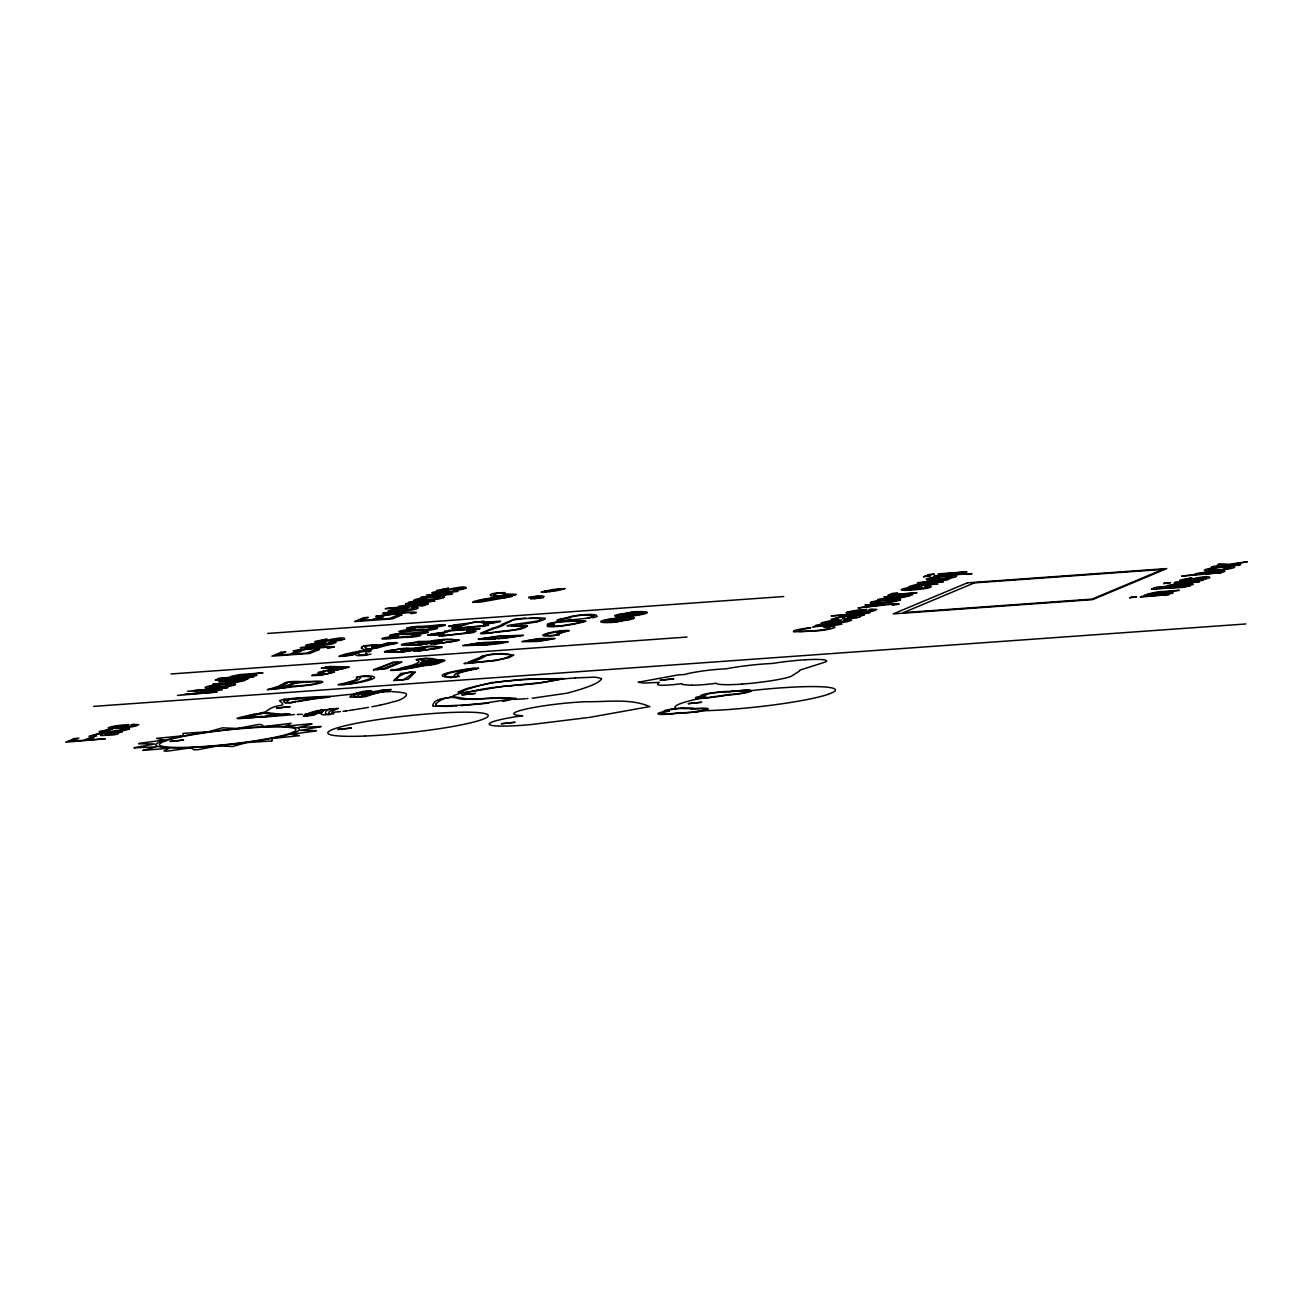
<?xml version="1.0" encoding="UTF-8"?>
<svg xmlns="http://www.w3.org/2000/svg" width="1313" height="1313" viewBox="0 0 1313 1313"><rect width="100%" height="100%" fill="white"/><g stroke="black" fill="none" stroke-linecap="round" stroke-linejoin="round"><path stroke-width="1.5" d="M183.114 733.573L182.901 735.805L156.559 738.366L164.027 740.105L139.588 743.289L138.686 743.798L154.819 743.962L134.254 747.688M271.972 740.762L272.201 738.53L299.266 735.641M339.263 668.136L322.801 671.403L321.554 672.108L324.787 673.077L321.127 674.012A15.887 1.658 -6.2 0 1 318.074 674.505L315.005 675.177L318.796 675.112M318.829 641.384L318.944 641.253A15.099 1.576 -6.2 0 1 319.666 640.908L327.003 639.168L315.58 641.269A15.05 1.576 -6.2 0 0 314.759 641.811A15.214 1.592 -6.2 0 0 314.775 641.909L315.12 642.139A8.075 0.837 -6.2 0 0 317.286 642.27L341.413 638.939L331.795 641.401A11.013 1.149 -6.2 0 0 340.937 640.202M1183.834 580.083L1183.949 579.936A15.099 1.576 -6.2 0 1 1184.671 579.591L1192.007 577.851L1180.584 579.969A15.214 1.592 -6.2 0 0 1179.763 580.592L1180.124 580.822A8.075 0.837 -6.2 0 0 1182.291 580.953L1206.417 577.622L1196.8 580.083M350.144 696.875L350.276 696.612A78.829 8.239 -6.2 0 1 356.791 693.149A70.771 7.402 -6.2 0 1 359.188 692.378L361.699 691.672M414.366 608.444L401.745 610.578L408.704 607.673L399.694 608.461A12.342 1.297 -6.2 0 0 390.01 610.168L389.157 610.463A17.003 1.773 -6.2 0 0 388.5 610.742L388.221 610.922A12.638 1.313 -6.2 0 0 389.928 611.628A12.769 1.329 -6.2 0 0 392.177 611.677L397.494 611.448A26.703 2.79 -6.2 0 0 399.989 611.267L406.127 610.709A12.424 1.297 -6.2 0 0 415.844 609.084C424.772 606.278 404.552 607.64 414.383 608.362M927.487 587.19L914.931 589.258L921.907 586.337L912.88 587.141A12.342 1.297 -6.2 0 0 903.213 588.831L902.343 589.127A17.003 1.773 -6.2 0 0 901.686 589.422L901.424 589.586A12.638 1.313 -6.2 0 0 903.114 590.292A12.769 1.329 -6.2 0 0 905.363 590.341L910.68 590.111A26.703 2.79 -6.2 0 0 913.175 589.947L919.33 589.373A12.424 1.297 -6.2 0 0 929.03 587.764C937.679 584.974 917.82 586.304 927.569 587.026M368.855 652.151L369.741 651.346A38.832 4.054 -6.2 0 1 370.939 650.739L371.218 650.608M503.749 593.624L505.029 592.59L496.527 592.951M143.035 750.347L156.69 746.785L134.189 747.885M371.645 646.406L371.842 647.293L377.34 645.848A66.192 6.926 -6.2 0 1 385.218 644.141L386.252 643.944M367.968 650.838L365.556 653.185A60.185 6.286 -6.2 0 0 366.59 653.907L367.656 654.251M915.834 584.974L919.034 584.072A9.125 0.952 -6.2 0 1 924.007 583.596L943.522 581.643L921.316 582.742L926.338 581.544A16.56 1.74 -6.2 0 1 930.129 581.232L949.053 579.328L917.689 582.726A9.848 1.034 -6.2 0 0 917.968 583.235L919.97 583.415L908.908 586.599L937.991 583.957L915.916 585.122M285.167 682.514L289.566 681.726M451.853 625.891L454.462 625.283L448.734 626.055M334.159 647.079L327.594 648.179L329.235 647.588M898.896 604.144L892.331 605.244L893.972 604.669M541.284 592.048L545.01 591.047M1171.163 585.401L1181.306 583.202L1199.229 581.922L1180.223 583.825M240.837 680.856L234.091 682.202A29.575 3.086 -6.2 0 1 231.351 682.415L229.66 682.53M905.888 596.135L899.11 597.513A29.575 3.086 -6.2 0 1 896.369 597.727M105.221 734.82L105.647 734.443A44.084 4.612 -6.2 0 0 106.583 733.557L108.191 733.376A12.72 1.329 -6.2 0 1 112.672 733.13M563.638 678.805L536.738 683.449M847.246 617.996L847.673 617.619A44.084 4.612 -6.2 0 0 848.608 616.733L850.217 616.536A12.72 1.329 -6.2 0 1 854.697 616.289L856.946 616.7L847.361 618.193M485.186 625.448L456.235 628.254L455.135 628.123L461.437 626.12L451.918 625.956M318.238 672.305L335.455 668.612M810.663 627.729L798.961 630.289M243.611 717.587L247.008 716.389A57.723 6.04 -6.2 0 1 250.865 715.437L265.357 711.925L270.232 708.56A63.582 6.647 -6.2 0 1 271.43 708.068C278.438 704.047 287.76 707.149 279.587 700.863A36.14 3.775 -6.2 0 1 280.014 700.42L284.051 699.287M417.271 635.804L385.251 638.299L398.775 635.853L392.932 635.131L396.034 634.294L407.325 634.491L425.051 632.406L411.56 634.934L417.386 635.623M441.923 625.464L428.448 627.86L434.258 628.55L431.173 629.419L419.881 629.222L402.139 631.274L415.647 628.779L409.804 628.057L412.922 627.22L424.214 627.417L441.939 625.333M508.919 596.726L500.926 597.136A31.118 3.25 -6.2 0 0 494.656 597.907L485.974 599.237A24.652 2.577 -6.2 0 0 480.213 600.435L475.766 601.912L498.989 598.072A26.03 2.724 -6.2 0 1 503.191 597.612L511.955 596.562M431.025 634.606L432.765 634.13M442.35 635.673L444.254 634.163L431.107 634.704M545.272 618.784L544.78 619.129A57.296 5.991 -6.2 0 1 542.22 620.261L538.199 621.591A19.843 2.068 -6.2 0 1 537.477 621.788L537.362 621.82A12.014 1.264 -6.2 0 1 537.033 621.902L536.984 621.902M393.867 680.38L400.941 673.405L415.089 672.026M415.171 672.223L408.08 679.198L393.982 680.594M338.048 708.511L333.387 710.579A64.698 6.762 -6.2 0 0 332.058 712.007M303.516 715.848L303.861 715.552A70.771 7.402 -6.2 0 1 304.944 714.879A77.615 8.108 -6.2 0 1 306.651 714.059L305.387 714.124M522.197 641.433L538.609 638.627L554.841 638.397M554.759 638.66L538.379 641.433L522.213 641.712M482.445 655.811L480.985 656.976M565.197 588.519L552.297 589.553M463.046 645.438L478.457 642.927M478.293 639.054L499.793 635.984L523.231 635.246M507.95 641.959L500.023 643.534M523.28 635.508L502.666 638.479M284.609 683.055L279.111 685.928A104.597 10.931 -6.2 0 1 269.608 689.03L267.343 689.653L271.348 689.374A18.891 1.97 -6.2 0 0 279.702 688.537L280.293 688.472M348.897 667.316L338.262 669.728M413.037 602.142L415.433 601.469L411.658 601.551A9.913 1.034 -6.2 0 0 408.458 602.339L409.065 602.765A18.743 1.953 -6.2 0 0 411.314 602.831L405.701 603.734L434.784 601.108L420.39 602.125A19.465 2.035 -6.2 0 1 415.203 602.421L413.07 602.29M895.22 593.821L897.6 593.131L893.825 593.213A9.913 1.034 -6.2 0 0 890.624 594.001M439.084 635.935L440.577 634.753L427.956 635.164M445.041 631.208L443.531 632.39L427.841 634.819M527.219 626.317L524.544 627.696A49.451 5.17 -6.2 0 1 522.197 628.55L521.524 628.763A22.042 2.298 -6.2 0 1 519.767 629.239M314.513 714.649L316.843 713.369A69.015 7.222 -6.2 0 1 320.815 711.909L322.785 711.465M596.66 616.585L596.299 616.815A20.663 2.166 -6.2 0 1 595.839 617.044L594.625 617.34A20.663 2.166 -6.2 0 1 593.099 617.586L592.065 617.75M361.928 646.882L363.57 645.93M321.34 667.972L334.159 666.676L345.713 667.332A11.522 1.198 -6.2 0 1 341.757 668.76M334.405 672.256L320.569 675.243M480.46 633.293L492.523 628.287M967.648 573.978L966.499 574.355L970.061 574.224A14.312 1.494 -6.2 0 0 971.948 573.6L933.904 576.112L962.79 574.044A26.145 2.741 -6.2 0 1 965.515 573.863L967.648 573.863M411.708 613.073C407.079 614.5 421.752 612.383 414.12 612.088A16.692 1.74 -6.2 0 0 413.743 612.088A37.896 3.955 -6.2 0 0 411.74 612.104L384.348 612.679L382.772 613.335L402.418 612.859L375.797 616.257L406.899 612.81M373.516 669.696L393.276 662.31M401.663 662.244L385.727 668.875L373.548 669.925M626.498 613.04L633.687 611.792M821.364 623.133L821.626 622.953A17.003 1.773 -6.2 0 1 822.283 622.674L823.169 622.378A12.342 1.297 -6.2 0 1 828.848 621.213M846.393 612.646L846.655 612.482A17.003 1.773 -6.2 0 1 847.312 612.186L848.198 611.891M619.063 619.802L623.675 619.129L612.071 620.163A9.716 1.018 -6.2 0 0 618.128 620.803A9.716 1.018 -6.2 0 0 630.371 618.85A13.442 1.411 -6.2 0 0 622.001 617.947A13.442 1.411 -6.2 0 0 605.047 620.655A17.167 1.789 -6.2 0 0 615.731 621.804L618.702 621.246L617.176 621.197A12.654 1.329 -6.2 0 1 609.314 620.36A8.928 0.936 -6.2 0 1 620.557 618.554A8.928 0.936 -6.2 0 1 626.12 619.145L616.06 620.048L619.096 619.654M464.244 663.41L465.639 662.884M375.239 645.799L376.125 645.192M356.791 697.137L353.525 696.727A75.744 7.911 -6.2 0 1 359.089 693.231L368.411 691.196L362.979 692.985A71.673 7.484 -6.2 0 0 357.596 696.235L356.151 696.596M411.429 648.359L402.91 648.359M480.689 657.173L468.347 662.08M621.935 621.033L614.944 622.231M314.004 715.175L303.434 716.324M417.649 663.081L417.074 663.393A51.125 5.35 -6.2 0 1 416.385 663.721M544.682 591.654L561.898 588.7L544.698 591.802M324.196 710.267L317.877 710.546M397.708 642.943L394.918 643.682M371.645 691.015L365.326 693.083L368.247 692.854A65.404 6.844 -6.2 0 1 370.053 692.722A67.193 7.025 -6.2 0 1 375.584 691.442A59.282 6.204 -6.2 0 1 378.39 690.851L380.901 690.359A38.372 4.005 -6.2 0 1 381.771 690.195L382.805 690.014M501.566 624.496L514.138 619.293A15.772 1.641 -6.2 0 1 514.466 619.194L525.479 618.111M322.834 711.433L322.9 711.383A71.526 7.484 -6.2 0 0 321.554 714.059M482.56 655.729L501.55 653.497L513.81 655.039L509.231 657.567L495.838 660.554L464.244 663.705M428.219 641.351L418.765 641.466M370.972 654.137L364.883 655.368M320.832 726.663L300.283 730.356L316.466 730.602L315.514 731.046L291.076 734.213L299.233 735.543M445.107 631.159L479.819 628.5M479.803 628.829L470.497 630.979L475.979 631.602M367.673 654.432L360.09 654.908A65.666 6.86 -6.2 0 1 358.531 653.743L359.023 652.659L353.689 653.94A49.828 5.203 -6.2 0 0 349.635 655.187L342.266 656.04L343.727 655.4A56.607 5.925 -6.2 0 1 347.42 654.284L367.935 650.788M556.203 635.131L552.002 635.558A27.934 2.921 -6.2 0 1 549.097 635.476L545.831 634.819A15.296 1.592 -6.2 0 1 549.507 633.276M451.951 628.287L457.351 626.613L448.751 626.432M488.403 625.218L483.529 626.268M247.057 717.161L248.239 716.734A26.916 2.807 -6.2 0 1 249.372 716.406L254.328 715.191A73.43 7.681 -6.2 0 1 257.512 714.485L262.682 713.451A18.842 1.97 -6.2 0 1 263.552 713.287L263.765 713.254A9.06 0.952 -6.2 0 1 264.57 713.123M458.45 675.867A51.765 5.416 -6.2 0 1 458.27 673.585L458.483 673.536M236.964 718.392L238.293 717.899A36.124 3.775 -6.2 0 1 240.312 717.325L254.541 714.042M614.681 615.534C615.6 620.179 670.68 610.873 635.755 611.661A20.663 2.166 -6.2 0 0 634.556 611.727L634.015 611.776M416.073 659.52L425.609 658.256M390.618 670.188L393.342 669.532M569.218 630.765L567.314 631.258M160.908 742.715L165.389 740.827M333.912 713.698L323.966 714.879M287.744 700.108L289.681 699.566M424.821 641.696L404.634 644.388L411.609 644.995A10.635 1.116 -6.2 0 0 415.597 644.978L418.502 644.781A8.173 0.853 -6.2 0 0 421.719 644.437L442.333 641.171L441.349 641.729A10.98 1.149 -6.2 0 1 439.166 642.303L436.458 642.828A17.824 1.871 -6.2 0 0 434.898 643.124C428.891 645.011 471.548 639.562 448.948 639.776A11.341 1.182 -6.2 0 0 445.747 639.71L417.747 643.452A9.831 1.034 -6.2 0 1 418.141 643.239L418.765 643.025A8.141 0.853 -6.2 0 1 420.784 642.533L422.343 642.254M356.381 677.048L365.457 675.85A19.777 2.068 -6.2 0 1 366.229 675.834A23.24 2.429 -6.2 0 1 367.41 675.818C389.387 676.983 353.771 684.057 350.144 683.892M478.556 668.383L476.603 668.859M338.344 684.533L341.019 683.892M271.758 740.942L246.516 742.616L232.532 746.506L217.974 745.882L197.459 749.772L193.897 749.739L190.877 747.819L167.096 751.184L163.994 750.987L169.361 748.147L143.068 750.429M459.205 676.49L450.917 677.59M183.344 733.393L208.554 731.718L222.554 727.829L237.128 728.452L258.333 724.513L261.205 724.595L264.225 726.499L291.109 723.315L285.725 726.187L310.886 723.726L312.051 723.988L298.396 727.55L320.963 726.483M559.354 634.901C524.117 639.086 553.626 629.797 569.235 630.453M123.34 725.531L118.137 727.714A8.781 0.919 -6.2 0 1 112.639 727.123M315.432 645.422L320.651 643.222A10.652 1.116 -6.2 0 0 314.808 643.846M122.372 731.62L120.73 732.309A10.668 1.116 -6.2 0 1 117.021 732.687A17.135 1.789 -6.2 0 1 117.513 733.983M435.456 663.492L437.672 662.573L415.236 665.117A100.658 10.52 -6.2 0 1 413.414 665.642L411.429 666.2L424.28 665.281A8.846 0.919 -6.2 0 0 435.44 663.492M502.715 701.454L516.19 698.319L500.548 697.63A107.912 11.275 -6.2 0 0 479.918 698.811M836.348 620.852L831.129 623.035A8.781 0.919 -6.2 0 1 825.647 622.444M861.377 610.364L856.158 612.547A8.781 0.919 -6.2 0 1 850.676 611.973M291.42 684.91L292.225 684.565A66.241 6.926 -6.2 0 0 295.031 682.99L309.917 681.923A15.231 1.592 -6.2 0 1 313.347 681.726L317.697 681.742A12.244 1.28 -6.2 0 1 319.059 681.989L314.431 683.925A12.244 1.28 -6.2 0 1 311.115 684.5L304.879 685.271A15.231 1.592 -6.2 0 1 301.137 685.599L286.152 686.666A61.498 6.434 -6.2 0 0 291.273 684.91M563.343 678.952L566.001 678.69A78.55 8.206 -6.2 0 1 575.275 677.935M543.385 597.694L530.616 598.991M352.163 655.187L338.984 656.484M497.282 621.87L483.66 624.135L485.219 625.398M330.646 713.96L329.514 714.206M341.577 684.27C347.518 683.285 362.207 680.397 360.304 676.622C390.667 675.161 349.077 685.452 341.528 684.401M561.16 632.899L560.553 633.145A30.002 3.135 -6.2 0 0 559.174 633.933M339.525 656.008L340.691 655.581A59.774 6.253 -6.2 0 1 342.988 654.859L344.909 654.317M428.005 641.565L431.911 640.81A14.607 1.526 -6.2 0 1 435.932 640.186L440.462 639.661A15.608 1.625 -6.2 0 1 453.28 639.644M411.051 648.54L427.431 646.406M508.788 596.791L506.834 597.218M448.078 673.503L445.649 674.521A35.714 3.726 -6.2 0 0 444.795 675.686L447.208 676.605A42 4.382 -6.2 0 0 450.064 676.934L456.054 676.704L455.004 676.277A60.103 6.286 -6.2 0 1 453.97 675.571L456.185 673.356L465.803 670.615A60.414 6.319 -6.2 0 1 471.383 669.417L475.388 668.514L468.199 669.335A42.032 4.399 -6.2 0 0 462.242 670.303L453.559 672.01M507.228 657.403L509.526 656.451A35.96 3.758 -6.2 0 0 508.705 654.481C500.795 654.481 490.914 652.085 483.988 656.877A111.9 11.702 -6.2 0 1 481.083 658.437L478.539 659.503A111.9 11.702 -6.2 0 1 473.714 661.194L467.461 663.213L494.804 660.308M828.126 694.364L833.41 692.164A80.569 8.42 -6.2 0 0 788.588 687.372L780.972 687.864A80.602 8.42 -6.2 0 0 751.003 690.638A16.856 1.756 -6.2 0 0 749.805 690.343L747.179 690.178L749.805 690.343A16.806 1.756 -6.2 0 1 751.151 690.786M326.806 709.627L337.999 708.314M531.962 596.972L537.723 596.266L540.989 597.267L534.67 598.63L532.044 597.251M528.876 597.169L541.071 595.823A29.493 3.086 -6.2 0 1 544.206 596.611M392.915 610.217L397.412 609.265A10.652 1.116 -6.2 0 1 403.157 608.658L398.003 610.824A8.781 0.919 -6.2 0 1 392.521 610.233M310.344 644.798L314.841 643.846M113.049 727.09L117.546 726.138A10.652 1.116 -6.2 0 1 123.291 725.547M401.122 667.956L401.286 667.923A67.652 7.074 -6.2 0 0 413.447 664.854L414.711 664.394M906.101 588.881L910.598 587.929M851.07 611.94L855.567 610.988A10.652 1.116 -6.2 0 1 861.328 610.381M826.058 622.428L830.555 621.476A10.652 1.116 -6.2 0 1 836.299 620.868M363.98 645.766L376.995 644.552M117.185 734L115.38 734.525A8.239 0.853 -6.2 0 1 113.394 734.935L100.97 735.592M859.211 617.176L857.422 617.684A8.239 0.853 -6.2 0 1 855.42 618.095L842.995 618.751M352.934 654.908L355.199 654.186A69.786 7.287 -6.2 0 0 356.315 655.121L356.397 655.154A63.943 6.68 -6.2 0 0 356.972 655.384L357.645 655.581M312.199 675.21L317.451 674.209A13.163 1.379 -6.2 0 0 318.501 674.045L320.996 673.569M564.492 588.831L564.081 588.963A23.01 2.413 -6.2 0 1 563.195 589.225M500.286 621.706L487.254 623.954L488.518 624.972M927.585 578.557L928.209 578.36A12.818 1.346 -6.2 0 1 933.92 577.178A12.785 1.329 -6.2 0 1 939.271 576.489L945.409 575.931A28.492 2.971 -6.2 0 1 949.529 575.668L952.549 575.57A11.243 1.182 -6.2 0 1 953.222 575.57M871.569 602.043L872.193 601.83A12.818 1.346 -6.2 0 1 883.37 599.926M307.472 644.765L306.586 645.044A17.003 1.773 -6.2 0 0 305.929 645.34L305.781 645.438A12.638 1.313 -6.2 0 0 307.357 646.226A12.769 1.329 -6.2 0 0 309.605 646.259L314.923 646.045A26.703 2.79 -6.2 0 0 317.418 645.865L323.556 645.307A12.424 1.297 -6.2 0 0 333.272 643.682L336.062 642.369L330.4 641.975L328.168 642.697L331.779 643.075L319.174 645.175L326.133 642.254L317.122 643.058M492.391 593.771C499.728 591.638 501.664 594.1 506.654 594.871A25.653 2.675 -6.2 0 0 509.887 594.805L513.252 594.855M492.785 628.205L495.707 627.319A43.148 4.513 -6.2 0 0 496.79 626.941A66.503 6.959 -6.2 0 0 497.725 626.596L499.859 625.661A43.542 4.546 -6.2 0 0 500.483 625.316M565.805 631.093L557.467 633.342L556.22 635.032M515.697 594.953L507.557 596.135L512.234 596.217M551.837 589.701L551.542 589.783A12.835 1.346 -6.2 0 1 550.853 589.947L550.738 589.98A17.611 1.838 -6.2 0 1 544.993 591.047M512.858 595.068L504.011 595.856A31.102 3.25 -6.2 0 1 499.564 595.856L494.985 595.462A24.652 2.577 -6.2 0 1 493.721 594.773L497.266 593.213M410.411 648.753L410.181 648.803M448.652 589.455L451.245 588.782A40.03 4.185 -6.2 0 1 453.215 588.306C456.432 587.847 466.591 585.631 466.345 588.093A24.225 2.528 -6.2 0 1 465.738 588.339L462.357 589.258M1192.073 579.082L1194.666 578.409A40.03 4.185 -6.2 0 1 1196.619 577.933C1200 577.49 1209.486 575.291 1209.88 577.671A24.225 2.528 -6.2 0 1 1209.142 577.966L1205.761 578.885M326.822 640.465L329.661 639.726A40.03 4.185 -6.2 0 1 331.615 639.25C334.831 638.758 345.155 636.624 344.745 639.037A24.225 2.528 -6.2 0 1 344.137 639.283L340.756 640.202M326.379 640.58L325.197 640.892A13.475 1.411 -6.2 0 1 324.623 641.023L318.911 641.499M1191.597 579.214L1190.202 579.575A13.475 1.411 -6.2 0 1 1189.627 579.722L1183.85 580.133M447.388 589.8L446.781 589.947A13.475 1.411 -6.2 0 1 446.223 590.095L440.544 590.308A15.099 1.576 -6.2 0 1 441.25 589.964L448.586 588.224L437.18 590.325A15.214 1.592 -6.2 0 0 436.359 590.965L436.72 591.195A8.075 0.837 -6.2 0 0 438.87 591.326L462.997 587.994L453.395 590.456A11.013 1.149 -6.2 0 0 462.521 589.258M317.713 710.579L315.842 711.072A78.829 8.239 -6.2 0 0 304.944 714.879M519.685 629.255L509.329 630.847M362.093 691.557L369.265 690.671M387.171 690.178L372.728 692.64L360.09 696.842L387.844 690.507L378.554 692.525A64.698 6.762 -6.2 0 0 372.268 694.298L365.605 696.727L356.824 697.334M380.77 691.984L380.672 692.017A39.177 4.087 -6.2 0 1 385.841 691.77L389.567 691.639A20.22 2.117 -6.2 0 1 390.289 691.623L390.437 691.623M375.715 645.684L387.154 643.764M331.894 670.861L332.419 670.746A21.484 2.249 -6.2 0 1 336.505 670.024L337.933 669.794M417.321 649.574L421.506 648.655M416.812 649.689L401.072 652.216L389.682 652.052A8.059 0.837 -6.2 0 1 384.873 652.019M566.116 631.504L565.919 631.553A26.342 2.757 -6.2 0 0 561.225 632.899M549.523 633.276L557.877 631.783A27.918 2.921 -6.2 0 1 562.506 631.159L565.985 630.896M470.546 670.073L476.274 668.924M379.851 705.196L384.463 704.145A94.093 9.831 -6.2 0 0 393.654 701.667C399.004 701.306 413.923 693.625 401.909 692.575A119.549 12.49 -6.2 0 0 398.315 692.099L392.948 691.688A35.09 3.676 -6.2 0 0 392.324 691.656L391.717 691.639M536.41 622.034L525.955 623.659M255.854 714.338L260.663 713.386A17.463 1.822 -6.2 0 1 263.076 712.959L267.803 712.68M474.009 632.472L439.231 636.214M438.361 641.614L420.111 644.978L406.521 644.995A8.059 0.837 -6.2 0 1 401.745 644.995M394.409 643.764L390.618 644.519A57.345 5.991 -6.2 0 0 386.038 645.52L379.08 647.407A38.192 3.988 -6.2 0 0 377.635 647.949L365.277 649.393M385.021 643.731L387.072 643.337M393.719 643.895L394.474 643.058L385.825 643.567M341.675 668.76L328.053 671.337L331.27 672.305A11.719 1.231 -6.2 0 1 329.465 673.175L323.179 674.455A23.158 2.413 -6.2 0 1 320.109 674.931L319.289 675.046M289.648 702.603L294.965 702.061M291.732 702.652L286.661 703.079A17.463 1.822 -6.2 0 1 285.676 702.898M418.568 649.607L418.863 649.558A9.24 0.968 -6.2 0 0 421.539 648.934M435.046 642.648L435.735 642.517A9.207 0.968 -6.2 0 0 438.394 641.909M292.044 702.603L294.145 702.209M434.931 642.664L430.221 643.879L434.701 644.174M418.174 649.689L413.382 650.887L417.846 651.199M419.832 649.82L422.31 649.344A10.996 1.149 -6.2 0 0 424.493 648.77L425.461 648.212L404.847 651.461A8.173 0.853 -6.2 0 1 401.647 651.806L398.742 652.003A10.635 1.116 -6.2 0 1 394.753 652.036C369.396 652.151 424.444 646.045 403.928 649.574A8.141 0.853 -6.2 0 0 401.893 650.066L401.286 650.28A9.831 1.034 -6.2 0 0 400.892 650.493L428.875 646.735A11.341 1.182 -6.2 0 1 432.075 646.817C454.675 646.669 412.577 651.888 417.862 650.198A16.035 1.674 -6.2 0 1 419.602 649.869M342.02 683.712L342.956 683.531A22.781 2.38 -6.2 0 0 343.727 683.384L343.842 683.367A27.639 2.889 -6.2 0 0 344.991 683.121L355.199 680.101L357.563 677.705A22.912 2.396 -6.2 0 0 357.317 677.59M393.03 643.583L389.698 644.223A60.841 6.352 -6.2 0 0 384.102 645.422C378.505 646.012 369.019 651.921 364.784 647.014A56.607 5.925 -6.2 0 1 366.048 646.062L373.073 645.356A49.828 5.203 -6.2 0 0 371.645 646.406M572.698 624.348L582.89 622.149A33.613 3.512 -6.2 0 0 583.53 621.985L585.171 621.476A20.647 2.166 -6.2 0 0 585.828 621.23L585.811 621.033A20.68 2.166 -6.2 0 0 585.122 620.934L583.497 620.803A33.646 3.512 -6.2 0 0 582.726 620.754L572.123 620.819M293.045 701.979L296.623 701.339M388.812 690.326L391.241 689.538L383.117 689.949M371.94 706.755L372.153 706.722A55.737 5.826 -6.2 0 0 379.834 705.196M387.237 643.321L396.263 642.467M490.57 632.997L493.77 632.456M294.014 701.799L295.704 701.503M297.083 701.684L300.726 700.633A69.704 7.287 -6.2 0 1 310.081 699.14M297.985 701.519L299.774 701.208M300.989 700.994L312.297 699.205M450.113 630.453L446.469 632.39L431.419 633.949M360.025 651.117L371.284 650.427M326.412 667.217L324.623 667.743L332.632 667.595A29.772 3.118 -6.2 0 1 335.504 667.611L339.263 668.071M694.758 708.61A16.806 1.756 -6.2 0 1 708.002 708.643A16.806 1.756 -6.2 0 1 699.583 711.367L695.496 711.974M97.146 734.312L102.824 733.754A59.266 6.188 -6.2 0 1 101.544 734.82L101.232 735.067A23.798 2.495 -6.2 0 0 100.937 735.313M699.583 711.367L697.072 711.761M550.82 591.703L541.333 592.179M489.404 633.194L480.968 633.851M448.8 630.273C456.136 631.176 495.937 625.612 466.443 631.356L472.713 632.16L442.383 635.755M451.853 696.973C445.567 698.729 434.406 697.958 432.683 705.508M353.345 709.841L354.838 709.611A117.054 12.244 -6.2 0 0 368.493 707.362M352.606 709.956L350.866 710.218M321.472 710.3L320.503 710.481A75.744 7.911 -6.2 0 0 308.67 714.354L306.635 715.798L312.707 714.042A71.673 7.484 -6.2 0 1 323.851 710.382M325.345 666.988L329.694 666.512M350.21 710.317L349.225 710.464M311.165 698.992L316.581 698.614A24.373 2.544 -6.2 0 1 318.222 698.401L330.006 697.121L323.08 697.236M347.912 710.661L347.059 710.776A29.608 3.102 -6.2 0 1 346.205 710.907L346.107 710.907M399.004 669.597L401.548 669.22A54.965 5.744 -6.2 0 0 412.266 667.496L420.341 665.937L408.72 666.774A76.646 8.009 -6.2 0 1 396.641 669.351L393.785 669.975L398.036 670.09M400.58 669.745L400.81 669.712A56.065 5.859 -6.2 0 0 423.623 665.724M502.748 686.387L461.864 693.133A25.686 2.692 -6.2 0 1 460.879 693.083L458.007 692.082L465.836 688.865A120.583 12.605 -6.2 0 1 467.592 688.357L491.325 682.629L523.05 679.346M418.568 641.483L411.314 642.861A8.059 0.837 -6.2 0 0 401.335 644.667M401.712 648.524L394.54 649.869A8.059 0.837 -6.2 0 0 384.463 651.708M320.339 675.276L311.788 675.67M400.12 669.811L397.248 669.843M503.109 686.338L511.299 685.665M588.06 618.341L588.749 618.242A33.629 3.512 -6.2 0 0 589.882 618.078M330.351 714.469C322.719 715.7 324.606 709.086 332.058 708.872C340.116 707.723 323.654 711.81 330.679 713.812M356.906 696.858L350.276 697.17M320.7 710.038L326.346 709.611M345.795 710.957L345.368 711.006A10.488 1.1 -6.2 0 1 343.53 711.236L343.038 711.301M507.081 597.546L504.569 597.825M394.294 662.54L398.463 662.376L383.084 668.924L376.847 669.515L393.44 662.294L401.729 661.949M349.701 683.958L346.944 684.303A23.273 2.429 -6.2 0 1 345.335 684.5L345.188 684.516A20.089 2.101 -6.2 0 1 344.301 684.615L338.409 684.861M483.282 626.301L452.049 628.632M397.15 670.221L390.716 670.516M472.631 668.333C467.313 668.809 424.805 675.342 450.408 677.59M731.784 691.229L730.57 691.393A16.806 1.756 -6.2 0 0 709.775 693.166A16.806 1.756 -6.2 0 0 701.585 696.12A12.309 1.28 -6.2 0 0 696.497 697.252A12.326 1.297 -6.2 0 0 695.463 697.745M499.679 643.583L493.442 644.306M402.648 680.282C433.208 661.342 381.804 680.036 401.893 680.019M694.954 712.056L692.181 712.385M472.778 668.317L478.556 668.071M731.374 691.278L747.081 690.178L732.736 691.114M454.117 624.955L483.775 621.23M284.363 699.255L284.79 699.205A31.824 3.332 -6.2 0 1 297.526 698.007M1223.322 569.136L1223.814 569.071A8.173 0.853 -6.2 0 0 1229.592 567.183L1223.585 567.347A24.553 2.56 -6.2 0 0 1221.648 567.479M454.708 625.251C463.226 628.927 473.845 618.325 481.986 622.805L497.479 621.673M525.594 623.708L520.178 624.299M626.367 613.253L625.776 613.335A13.064 1.362 -6.2 0 0 615.058 615.37M322.719 697.252L296.82 698.516A26.982 2.823 -6.2 0 0 290.682 699.09L283.772 700.912A57.723 6.04 -6.2 0 0 283.69 701.684L285.446 702.849M832.819 620.688L841.846 619.884L834.887 622.789L847.476 620.704L843.865 620.31L846.097 619.588L851.776 619.982L848.937 621.312A12.424 1.297 -6.2 0 1 839.27 622.92L833.115 623.494A26.703 2.79 -6.2 0 1 830.62 623.659L825.303 623.888A12.769 1.329 -6.2 0 1 823.07 623.839A12.638 1.313 -6.2 0 1 821.347 623.133M290.386 699.123L320.667 697.745M280.654 714.6L280.654 714.6A29.477 3.086 -6.2 0 1 274.548 714.502L273.547 714.469A69.72 7.287 -6.2 0 1 268.902 713.977L264.947 713.222M280.867 714.929L289.992 713.895L280.719 714.108A24.373 2.544 -6.2 0 1 279.603 714.108L268.213 712.795M508.656 630.929L506.293 631.176M560.635 626.12L560.963 626.071A13.278 1.395 -6.2 0 0 563.425 625.776A24.176 2.528 -6.2 0 0 572.468 624.381M364.669 655.384L358.006 655.663M280.342 714.978L279.242 714.748M1222.501 569.76L1207.369 570.728A11.571 1.215 -6.2 0 1 1205.449 570.613M278.241 714.863L279.242 715.109M278.898 715.142L277.585 714.929M278.323 715.208L276.994 714.994M277.765 715.257L270.265 716.045M488.863 703.095L461.044 705.623M883.239 599.959L889.393 599.401A28.492 2.971 -6.2 0 1 893.496 599.155L896.533 599.04A11.243 1.182 -6.2 0 1 897.206 599.04M211.048 691.048L216.268 690.507L187.546 691.245L227.806 687.569L194.39 690.523L222.406 689.817L177.55 695.43L217.154 692.033L184.838 694.347M691.065 712.516L679.888 713.222L684.992 713.025M535.852 683.531L533.652 683.761A107.945 11.275 -6.2 0 1 511.364 685.632M340.395 711.58L338.541 711.761M445.977 594.395L420.603 597.497L450.95 594.329L452.608 593.64L433.339 594.362L457.991 591.392L433.405 592.13L431.862 592.77L450.933 592.147L426.233 595.134L445.878 594.412M504.635 631.356L504.307 631.389A72.264 7.55 -6.2 0 1 501.632 631.651L483.545 633.293L487.862 630.962A190.598 19.925 -6.2 0 1 493.983 628.648L497.709 627.466A39.144 4.087 -6.2 0 0 499.219 626.99L503.503 625.185A39.078 4.087 -6.2 0 0 504.143 624.775L505.686 623.741A190.927 19.958 -6.2 0 1 510.412 621.525C512.956 617.668 549.671 617.373 539.741 620.228A66.208 6.926 -6.2 0 1 537.493 621.049L508.279 625.382A8.994 0.936 -6.2 0 0 507.425 625.644L507.392 625.661A9.388 0.985 -6.2 0 0 507.031 625.891L524.215 626.17L523.395 626.957A66.224 6.926 -6.2 0 1 521.835 627.729L515.123 629.715L498.267 631.619M492.621 644.388L491.784 644.47M272.283 715.487L266.178 716.438M511.807 625.103L516.731 624.627M574.454 619.966L574.076 619.999A24.176 2.528 -6.2 0 1 564.475 620.754M495.001 632.275L499.022 631.898M269.887 716.077L268.509 716.209M504.356 597.842L481.165 601.978L472.549 602.372M479.064 643.222L504.734 642.073L486.499 644.585L466.345 645.241L483.66 642.451L507.983 641.63M490.931 644.552L488.781 644.749M267.704 715.93L265.324 716.521M473.304 601.682A30.839 3.217 -6.2 0 1 506.145 596.25L507.557 596.135L506.621 596.184M265.538 716.143L264.422 716.603M262.977 716.373L247.763 717.407M487.878 644.831L463.128 645.701M259.038 717.079L262.846 717.21A134.665 14.082 -6.2 0 0 269.986 716.57L294.473 714.551M260.253 717.423L258.595 717.111M532.307 698.221L566.855 693.198A195.686 20.45 -6.2 0 0 601.649 678.575L595.429 677.114L575.275 677.935M1222.058 566.888L1217.528 567.314A12.785 1.329 -6.2 0 0 1212.178 568.02A12.818 1.346 -6.2 0 0 1206.466 569.202L1205.859 569.399A14.41 1.51 -6.2 0 0 1205.285 570.63M258.234 717.144L237.883 718.753M111.884 731.85L118.712 731.193A11.965 1.247 -6.2 0 0 121.945 730.734A12.03 1.264 -6.2 0 0 127.23 729.683L128.182 729.388A16.987 1.773 -6.2 0 0 128.887 729.109M501.747 638.2L481.576 638.857L499.826 636.345L519.981 635.689L498.136 638.857M1180.83 583.235L1167.536 585.45A11.046 1.149 -6.2 0 0 1168.258 586.123M242.79 728.485L256.019 727.533A68.653 7.172 -6.2 0 1 294.161 731.62L289.697 733.507A68.653 7.172 -6.2 0 1 212.361 745.833M212.312 745.85L199.067 746.802M297.624 697.974L299.561 697.827A65.404 6.844 -6.2 0 1 300.874 697.745L310.771 697.121A134.566 14.066 -6.2 0 1 317.155 696.809L333.748 696.153A61.284 6.401 -6.2 0 1 347.19 694.692L354.51 694.003A77.615 8.108 -6.2 0 1 356.791 693.149M1161.513 591.572L1160.79 591.638A22.042 2.298 -6.2 0 0 1157.426 591.9L1147.217 594.1A10.028 1.05 -6.2 0 0 1148.333 594.51L1149.449 594.576L1144.115 595.462L1171.623 593.492L1173.198 592.82L1151.14 593.788L1179.205 590.308L1161.89 591.556M224.375 684.089L218.221 684.631A12.818 1.346 -6.2 0 0 207.159 686.518L206.551 686.715A14.41 1.51 -6.2 0 0 205.977 687.963M255.264 717.374L251.128 717.653A26.982 2.823 -6.2 0 1 245.728 717.916L243.808 717.817M527.892 698.565L526.989 698.631M267.721 633.44L783.713 596.529M895.564 597.792L877.839 599.598L894.892 598.383M418.305 651.166L431.862 648.999A8.059 0.837 -6.2 0 0 442.153 647.03A8.059 0.837 -6.2 0 0 436.737 646.866A15.608 1.625 -6.2 0 0 427.496 646.373M171.018 673.963L687.011 637.051M244.448 677.885L215.135 679.986L242.61 678.558A33.777 3.529 -6.2 0 0 246.795 678.247L254 676.572L246.91 677.689A14.098 1.477 -6.2 0 1 244.464 677.885M230.235 683.039L212.821 684.286L230.579 683.023A24.766 2.593 -6.2 0 0 234.305 682.727L244.727 680.594A10.192 1.067 -6.2 0 0 244.136 680.167L242.445 680.036L247.894 679.149L218.811 681.775L240.853 680.708M93.65 706.378L1245.922 623.954M435.227 644.125L448.718 641.975A8.059 0.837 -6.2 0 0 459.025 639.989M330.121 666.479L349.061 666.955M495.871 639.021L493.212 639.185M523.706 679.313L563.622 678.575M479.984 698.795C470.481 700.699 461.437 697.4 453.182 696.776A24.849 2.593 -6.2 0 0 450.704 697.137M319.338 713.32L319.338 713.32A46.94 4.907 -6.2 0 0 321.143 713.222A67.16 7.025 -6.2 0 0 321.603 714.059A59.282 6.204 -6.2 0 0 322.194 714.403L322.9 714.666A38.372 4.005 -6.2 0 0 323.195 714.748M457.022 705.902L455.053 706.033M317.549 713.435L316.581 713.501A66.093 6.91 -6.2 0 0 315.022 714.305M453.166 706.148L452.214 706.213M492.375 639.234L491.144 639.316M451.295 706.263L449.489 706.361M514.466 699.419L521.524 699.008A85.279 8.912 -6.2 0 0 525.61 698.729M490.323 639.349L478.441 639.349M448.619 706.41L432.978 706.181M513.071 594.247L516.436 594.362M512.841 594.264L503.864 593.903M529.09 618.39L537.033 618.062A38.684 4.037 -6.2 0 1 540.743 617.98L545.338 618.275M511.676 625.628L527.498 625.743M302.433 714.272L298.297 714.436M882.779 604.587L884.601 604.522L857.98 607.935L889.377 604.472M298.149 714.453L297.28 714.469M882.073 604.62L864.939 605.014L893.907 603.783A37.896 3.955 -6.2 0 1 895.909 603.75A16.692 1.74 -6.2 0 1 896.287 603.75L898.896 604.013M407.851 612.777L409.229 612.761A16.084 1.674 -6.2 0 1 411.002 612.728L411.79 612.843M369.61 690.654L371.661 690.769M889.771 604.456L891.412 604.423A16.084 1.674 -6.2 0 1 893.168 604.407L893.956 604.505M324.968 647.391L326.658 647.342A16.084 1.674 -6.2 0 1 328.431 647.325L329.218 647.44M324.836 647.391L293.226 650.854L319.847 647.457L300.201 647.933L301.777 647.276L329.169 646.702A37.896 3.955 -6.2 0 1 331.171 646.685A16.692 1.74 -6.2 0 1 331.549 646.685L334.142 646.932M830.111 626.449C811.697 628.172 840.533 625.841 825.335 629.272A11.456 1.198 -6.2 0 1 818.442 630.273A25.128 2.626 -6.2 0 1 809.547 631.077A24.208 2.528 -6.2 0 1 802.62 631.438M691.738 685.238L683.023 684.598A32.398 3.381 -6.2 0 1 682.12 683.991L681.989 683.63A18.333 1.92 -6.2 0 1 670.664 684.894A18.382 1.92 -6.2 0 1 657.55 684.549L657.583 684.122A129.905 13.573 -6.2 0 1 659.224 682.333L646.505 682.99A26.162 2.741 -6.2 0 1 642.582 682.924L638.167 682.268L678 674.931A13.639 1.428 -6.2 0 1 684.171 674.603A33.153 3.463 -6.2 0 1 692.657 672.617L699.058 671.517A28.623 2.987 -6.2 0 1 708.199 670.287L709.48 670.139A27.885 2.921 -6.2 0 1 726.237 668.809A39.833 4.169 -6.2 0 1 748.952 665.396L750.609 665.215A39.784 4.152 -6.2 0 1 772.766 663.426A36.321 3.791 -6.2 0 1 805.542 659.766M112.59 733.146L114.92 733.507L105.335 735.034M678.493 713.205L679.986 713.222L678.493 713.205A16.806 1.756 -6.2 0 1 659.421 714.272A16.806 1.756 -6.2 0 1 664.821 711.515A12.309 1.28 -6.2 0 1 664.05 711.334M426.052 658.273L427.956 658.338A56.065 5.859 -6.2 0 1 437.278 660.012M439.116 597.251L433.142 597.415A24.553 2.56 -6.2 0 0 431.206 597.546L425.625 598.072A8.403 0.886 -6.2 0 0 423.328 598.383A8.206 0.853 -6.2 0 0 419.339 600.041L425.231 599.877A23.913 2.495 -6.2 0 0 427.792 599.696L433.372 599.155A8.059 0.837 -6.2 0 0 435.194 598.909A8.173 0.853 -6.2 0 0 439.149 597.251M230.251 684.516L224.277 684.664A24.553 2.56 -6.2 0 0 222.34 684.812L216.76 685.337A8.403 0.886 -6.2 0 0 214.462 685.632A8.206 0.853 -6.2 0 0 210.474 687.29L216.366 687.142A23.913 2.495 -6.2 0 0 218.926 686.945L224.507 686.404A8.173 0.853 -6.2 0 0 230.284 684.5M875.541 602.601L881.384 602.454A23.913 2.495 -6.2 0 0 883.944 602.273L889.525 601.715A8.173 0.853 -6.2 0 0 895.302 599.811L889.295 599.992A24.553 2.56 -6.2 0 0 887.358 600.123L881.778 600.648A8.403 0.886 -6.2 0 0 879.48 600.96A8.206 0.853 -6.2 0 0 875.492 602.601M460.879 693.083L461.257 693.1A53.636 5.613 -6.2 0 0 451.902 696.957M1168.275 586.123L1153.667 587.814L1193.222 584.449L1171.229 585.565M335.439 668.284L321.472 668.219M332.484 671.271L334.618 671.944M500.548 621.18L485.022 622.181L483.923 621.295M321.176 673.257L318.37 672.633M895.269 593.968L897.386 594.083A19.465 2.035 -6.2 0 0 902.573 593.804L916.95 592.77L887.883 595.396L893.464 594.51A18.743 1.953 -6.2 0 1 891.215 594.444M416.598 659.947L418.355 660.767A67.652 7.074 -6.2 0 1 417.813 663.016M528.581 597.645L529.549 597.792A19.843 2.068 -6.2 0 1 529.976 597.858L530.386 597.94A15.986 1.674 -6.2 0 1 530.829 598.121M458.319 675.883L458.516 675.965A44.839 4.694 -6.2 0 0 458.811 676.064M596.627 615.387L595.232 614.911A24.176 2.528 -6.2 0 0 590.44 614.484A13.064 1.362 -6.2 0 0 577.441 615.403A13.064 1.362 -6.2 0 0 567.659 617.471M815.389 625.743L816.177 625.891A18.743 1.953 -6.2 0 0 818.442 625.94L812.813 626.843L841.896 624.217L827.502 625.251A19.465 2.035 -6.2 0 1 822.315 625.53C815.373 625.513 829.028 623.724 818.77 624.66A9.913 1.034 -6.2 0 0 815.57 625.448M905.872 596.02L883.83 597.087L912.912 594.461L907.464 595.347L909.154 595.495A10.192 1.067 -6.2 0 1 909.761 595.905L899.339 598.039A24.766 2.593 -6.2 0 1 895.614 598.318M287.087 701.421L287.104 701.454A73.43 7.681 -6.2 0 0 287.563 701.897L288.893 702.471A18.842 1.97 -6.2 0 0 289.188 702.537M332.173 712.467L332.123 712.385A20.565 2.15 -6.2 0 0 338.032 711.81M715.88 683.318A27.261 2.856 -6.2 0 1 691.672 685.255M741.96 684.106A39.603 4.136 -6.2 0 1 716.077 683.285M742.042 684.073A38.602 4.037 -6.2 0 0 757.585 682.612L768.729 681.135A41.097 4.3 -6.2 0 0 790.803 676.523L799.371 671.14A200.544 20.959 -6.2 0 0 799.683 670.188L825.68 661.916A36.239 3.791 -6.2 0 0 805.526 659.766M1234.204 567.479A17.742 1.855 -6.2 0 1 1233.531 567.741L1232.546 568.053A12.572 1.313 -6.2 0 1 1227.195 569.136A11.948 1.247 -6.2 0 1 1223.929 569.596L1218.234 569.629A23.913 2.495 -6.2 0 1 1215.674 569.809L1209.831 569.957A8.206 0.853 -6.2 0 1 1213.754 568.316A8.403 0.886 -6.2 0 1 1216.068 568.004L1223.667 566.773A28.492 2.971 -6.2 0 1 1227.786 566.51L1230.823 566.395A11.243 1.182 -6.2 0 1 1231.479 566.395A13.376 1.395 -6.2 0 1 1234.089 567.495M1205.941 578.902A11.013 1.149 -6.2 0 1 1196.849 580.067M802.309 631.504A12.835 1.346 -6.2 0 1 798.993 630.289M794.496 630.568A16.462 1.723 -6.2 0 1 810.679 627.696M794.808 630.552A20.466 2.134 -6.2 0 0 793.741 631.865L818.639 630.798A16.938 1.773 -6.2 0 0 827.929 629.452M827.879 629.452A15.379 1.608 -6.2 0 0 831.227 628.697L833.755 627.86A16.708 1.74 -6.2 0 0 830.358 626.399M828.684 621.328A12.638 1.313 -6.2 0 1 832.705 620.786M859.539 617.143A17.135 1.789 -6.2 0 0 859.063 615.846A10.668 1.116 -6.2 0 0 862.756 615.485L864.397 614.796A10.816 1.132 -6.2 0 1 860.179 615.239L859.112 615.321A61.645 6.45 -6.2 0 1 857.176 615.469L844.719 616.371A22.994 2.396 -6.2 0 0 841.797 616.601L831.014 619.342L838.597 618.997L835.117 618.735A14.049 1.461 -6.2 0 1 835.971 618.275A8.928 0.936 -6.2 0 1 839.04 617.471L844.817 617.044A59.266 6.188 -6.2 0 1 843.57 617.996L843.258 618.226A23.798 2.495 -6.2 0 0 842.962 618.472M853.877 610.726A12.506 1.313 -6.2 0 1 857.849 610.2L866.859 609.396L859.9 612.318L872.505 610.217L868.894 609.839L871.126 609.101L876.789 609.495L873.966 610.824A12.424 1.297 -6.2 0 1 864.299 612.432L858.144 613.007A26.703 2.79 -6.2 0 1 855.649 613.171L850.332 613.401A12.769 1.329 -6.2 0 1 848.1 613.352A12.638 1.313 -6.2 0 1 846.36 612.646M847.853 612.039A12.638 1.313 -6.2 0 1 853.696 610.84M899.93 600.123A17.742 1.855 -6.2 0 1 899.241 600.386L898.273 600.697A12.572 1.313 -6.2 0 1 892.922 601.781A11.948 1.247 -6.2 0 1 889.64 602.224L873.079 603.373A11.571 1.215 -6.2 0 1 871.159 603.258M897.37 599.007A13.376 1.395 -6.2 0 1 899.799 600.123M870.995 603.274A14.41 1.51 -6.2 0 1 871.651 602.027M905.707 588.913A8.781 0.919 -6.2 0 0 911.189 589.488L916.408 587.305A10.652 1.116 -6.2 0 0 910.565 587.912M955.946 576.653A17.742 1.855 -6.2 0 1 955.273 576.916L954.288 577.211A12.572 1.313 -6.2 0 1 948.938 578.311A11.948 1.247 -6.2 0 1 945.655 578.754L929.112 579.903A11.571 1.215 -6.2 0 1 927.175 579.772A14.41 1.51 -6.2 0 1 927.667 578.557M953.386 575.537A13.376 1.395 -6.2 0 1 955.815 576.653M675.982 708.528A80.569 8.42 -6.2 0 1 700.059 698.434M695.66 698.171A12.326 1.297 -6.2 0 0 714.42 696.957A14.558 1.526 -6.2 0 0 727.09 695.069A16.806 1.756 -6.2 0 0 751.167 690.966M828.142 694.347A80.569 8.42 -6.2 0 1 737.364 708.839L729.404 709.48A80.602 8.42 -6.2 0 1 703.062 710.727M664.165 710.793A12.326 1.297 -6.2 0 1 675.473 708.577A12.326 1.297 -6.2 0 1 687.717 708.134A14.558 1.526 -6.2 0 1 694.511 708.429M375.551 691.442A71.526 7.484 -6.2 0 0 362.388 694.889L361.37 695.217L362.142 694.593A69.015 7.222 -6.2 0 1 364.932 693.215L365.096 693.149A66.257 6.926 -6.2 0 1 367.689 692.23M287.104 700.584A26.916 2.807 -6.2 0 1 287.35 700.338M311.739 698.926A29.477 3.086 -6.2 0 1 320.897 697.728M725.728 694.807A11.193 1.165 -6.2 0 1 713.566 696.661A8.978 0.936 -6.2 0 1 699.632 697.876A8.978 0.936 -6.2 0 1 705.951 695.857A13.442 1.411 -6.2 0 1 710.99 693.379A13.442 1.411 -6.2 0 1 729.24 691.951A13.442 1.411 -6.2 0 1 747.819 691.327A13.442 1.411 -6.2 0 1 727.944 694.626A8.994 0.936 -6.2 0 1 725.958 694.79M691.344 709.217A11.193 1.165 -6.2 0 0 684.861 708.692A8.978 0.936 -6.2 0 0 672.437 709.348A8.978 0.936 -6.2 0 0 669.072 711.137L669.449 711.154A13.442 1.411 -6.2 0 0 662.294 713.78A13.442 1.411 -6.2 0 0 679.839 712.647A13.442 1.411 -6.2 0 0 701.782 710.497A13.442 1.411 -6.2 0 0 695.792 708.889A13.524 1.411 -6.2 0 0 693.379 709.086A8.994 0.936 -6.2 0 0 691.557 709.201M199.264 746.769A68.653 7.172 -6.2 0 1 161.122 742.682M165.553 740.827A68.653 7.172 -6.2 0 1 242.905 728.469M507.327 657.37A35.96 3.758 -6.2 0 1 494.903 660.275M447.93 673.569A35.714 3.726 -6.2 0 1 453.412 672.075M458.27 673.553A43.723 4.563 -6.2 0 1 470.776 670.09M415.482 664.099A51.125 5.35 -6.2 0 1 414.695 664.411M423.853 665.675A12.211 1.28 -6.2 0 0 438.608 663.278L444.286 660.899A12.211 1.28 -6.2 0 0 444.73 660.669M437.311 660.045A12.211 1.28 -6.2 0 1 444.664 660.176M322.686 681.939A17.135 1.789 -6.2 0 1 300.053 686.059L285.61 687.749A27.196 2.839 -6.2 0 1 284.544 687.897A25.981 2.708 -6.2 0 1 281.852 688.275M322.522 681.677A17.135 1.789 -6.2 0 0 311 681.463L300.611 681.578A26.26 2.741 -6.2 0 0 298.133 681.463L296.656 681.447A18.973 1.986 -6.2 0 0 289.599 681.726M122.372 731.62A10.816 1.132 -6.2 0 1 118.137 732.08L117.087 732.162A61.645 6.45 -6.2 0 1 115.15 732.309L102.693 733.212A22.994 2.396 -6.2 0 0 99.772 733.442L89.005 736.216L96.571 735.822L93.092 735.559A14.049 1.461 -6.2 0 1 93.945 735.116A8.928 0.936 -6.2 0 1 97.014 734.312M99.394 732.063A14.345 1.494 -6.2 0 1 99.837 731.308L112.409 729.06L103.973 730.898A8.075 0.837 -6.2 0 0 104.367 731.587L111.031 731.357A28.23 2.954 -6.2 0 0 113.049 731.21L125.293 729.175L120.353 728.978L123.045 728.255A12.457 1.297 -6.2 0 1 129.199 729.076M102.923 732.326A11.177 1.165 -6.2 0 1 99.361 732.063M111.917 731.833A21.55 2.249 -6.2 0 1 102.824 732.342M110.062 728.518A12.638 1.313 -6.2 0 1 108.339 727.812L108.634 727.632A17.003 1.773 -6.2 0 1 109.291 727.336L110.161 727.057A12.342 1.297 -6.2 0 1 119.795 725.367L128.838 724.546L121.879 727.468L134.468 725.367L130.857 724.989L133.089 724.267L138.768 724.661L135.928 725.974A12.424 1.297 -6.2 0 1 126.261 727.599L120.123 728.157A26.703 2.79 -6.2 0 1 117.612 728.338L112.294 728.551A12.769 1.329 -6.2 0 1 110.062 728.518M443.778 597.546A17.742 1.855 -6.2 0 1 443.088 597.825L442.12 598.121A12.572 1.313 -6.2 0 1 436.769 599.204A11.948 1.247 -6.2 0 1 433.487 599.664L416.927 600.812A11.571 1.215 -6.2 0 1 415.006 600.681M441.217 596.43A13.376 1.395 -6.2 0 1 443.646 597.563M441.053 596.463A11.243 1.182 -6.2 0 0 440.38 596.479L437.344 596.578A28.492 2.971 -6.2 0 0 433.224 596.841L427.086 597.382A12.818 1.346 -6.2 0 0 416.024 599.27L415.417 599.467A14.41 1.51 -6.2 0 0 414.842 600.714M307.127 644.896A12.638 1.313 -6.2 0 1 316.991 643.173M315.415 645.422A8.781 0.919 -6.2 0 1 309.95 644.831M234.912 684.812A17.742 1.855 -6.2 0 1 234.223 685.074L233.254 685.37A12.572 1.313 -6.2 0 1 227.904 686.453A11.948 1.247 -6.2 0 1 224.621 686.912L208.061 688.061A11.571 1.215 -6.2 0 1 206.141 687.93M232.352 683.696A13.376 1.395 -6.2 0 1 234.781 684.812M232.188 683.728A11.243 1.182 -6.2 0 0 231.515 683.728L228.478 683.827A28.492 2.971 -6.2 0 0 224.359 684.089M506.227 596.217A31.036 3.25 -6.2 0 1 491.735 593.919M563.277 589.225A29.641 3.102 -6.2 0 1 552.625 591.408M425.067 641.68A7.927 0.837 -6.2 0 1 422.31 642.254M453.609 639.841A8.059 0.837 -6.2 0 1 458.959 639.94M345.106 654.301A44.1 4.612 -6.2 0 1 359.893 651.117M364.062 649.344A45.807 4.792 -6.2 0 1 362.322 646.849M406.538 628.5A8.157 0.853 -6.2 0 0 407.293 628.681L411.182 629.091L403.321 630.355A8.157 0.853 -6.2 0 0 399.185 631.29M406.866 628.09A8.157 0.853 -6.2 0 1 414.005 626.728A8.157 0.853 -6.2 0 1 421.85 626.35L433.602 625.513A8.157 0.853 -6.2 0 1 445.238 624.922M398.857 631.717A8.157 0.853 -6.2 0 0 410.493 631.126L422.228 630.273A8.157 0.853 -6.2 0 0 430.09 629.912A8.157 0.853 -6.2 0 0 437.229 628.55M437.557 628.139A8.157 0.853 -6.2 0 0 436.786 627.959L432.913 627.548L440.774 626.285A8.157 0.853 -6.2 0 0 444.91 625.333M389.649 635.574A8.157 0.853 -6.2 0 0 390.421 635.755L394.294 636.165L386.432 637.429A8.157 0.853 -6.2 0 0 382.296 638.381M389.977 635.164A8.157 0.853 -6.2 0 1 397.117 633.802A8.157 0.853 -6.2 0 1 404.978 633.44L416.713 632.587A8.157 0.853 -6.2 0 1 428.35 631.996M381.968 638.791A8.157 0.853 -6.2 0 0 393.605 638.2L405.356 637.347A8.157 0.853 -6.2 0 0 413.218 636.986A8.157 0.853 -6.2 0 0 420.341 635.623M420.669 635.213A8.157 0.853 -6.2 0 0 419.914 635.032L416.04 634.622L423.902 633.358A8.157 0.853 -6.2 0 0 428.022 632.406M622.165 620.77A13.097 1.362 -6.2 0 0 633.539 618.62A16.806 1.756 -6.2 0 0 623.478 617.471A16.806 1.756 -6.2 0 0 602.175 620.77A17.266 1.805 -6.2 0 0 602.011 620.836L602.011 620.836A20.466 2.134 -6.2 0 0 613.22 622.346M550.278 624.988A13.13 1.379 -6.2 0 1 549.08 624.939L548.489 624.89A13.13 1.379 -6.2 0 1 547.505 624.693M547.258 624.299A13.13 1.379 -6.2 0 1 562.998 621.394A24.176 2.528 -6.2 0 1 572.058 620.836M560.06 626.17A13.278 1.395 -6.2 0 1 548.374 626.629A13.278 1.395 -6.2 0 1 550.016 624.988M564.508 620.737A13.048 1.362 -6.2 0 1 557.188 620.442M557.155 620.179A13.048 1.362 -6.2 0 1 564.18 618.325L565.312 618.144A13.048 1.362 -6.2 0 1 567.282 617.865M596.972 616.273A33.613 3.512 -6.2 0 1 596.873 616.388M170.214 741.484L183.574 740.056L170.329 741.369M276.485 708.117L289.861 706.689L276.485 708.117M337.999 729.47L351.359 728.042L337.999 729.47M462.028 694.84L475.388 693.412L462.061 694.79M501.468 723.726L514.844 722.298L501.468 723.726M660.258 680.249L673.618 678.821L660.258 680.249M688.357 703.67L701.716 702.242L688.389 703.604M402.549 606.261L403.78 606.573A8.633 0.903 -6.2 0 0 405.274 606.606L410.69 606.343A29.657 3.102 -6.2 0 0 413.562 606.13L424.28 604.292L423.065 603.98A8.009 0.837 -6.2 0 0 422.228 603.947L416.549 604.177A26.408 2.757 -6.2 0 0 414.596 604.325L402.582 606.212M1198.982 573.683L1200.213 573.994A8.633 0.903 -6.2 0 0 1201.707 574.027L1207.123 573.765A29.657 3.102 -6.2 0 0 1209.995 573.535L1220.713 571.713L1219.498 571.401A8.009 0.837 -6.2 0 0 1218.661 571.368L1212.982 571.598A26.408 2.757 -6.2 0 0 1211.029 571.746L1199.015 573.633M436.08 703.801L436.146 705.623L439.199 706.164L464.031 705.015A96.423 10.077 -6.2 0 0 483.66 703.276L512.841 698.779L506.244 697.942L463.899 699.386A81.619 8.535 -6.2 0 1 459.189 698.762C451.754 695.808 441.365 697.761 436.08 703.801M461.388 691.672L464.621 692.64L481.773 689.292A81.652 8.535 -6.2 0 1 492.047 687.602L543.516 682.333L560.306 679.133L542.351 678.69A96.44 10.077 -6.2 0 0 524.658 679.625C503.289 680.987 481.165 683.154 461.388 691.672M594.198 616.273L585.549 618.357A38.028 3.972 -6.2 0 1 580.001 619.047L565.821 620.343A10.176 1.067 -6.2 0 1 560.191 619.72A10.176 1.067 -6.2 0 1 570.499 617.783A10.192 1.067 -6.2 0 1 574.618 616.158A10.192 1.067 -6.2 0 1 586.566 614.927A10.34 1.083 -6.2 0 1 588.175 614.927L593.771 615.731A38.011 3.972 -6.2 0 1 594.198 616.273M632.423 613.992L624.824 614.96L636.411 613.877A9.716 1.018 -6.2 0 0 630.355 613.237A9.716 1.018 -6.2 0 0 618.111 615.19A13.442 1.411 -6.2 0 0 626.465 616.076A13.442 1.411 -6.2 0 0 643.419 613.384A17.167 1.789 -6.2 0 0 632.751 612.235L629.813 612.81L631.307 612.843A12.654 1.329 -6.2 0 1 639.168 613.68A8.928 0.936 -6.2 0 1 627.909 615.485A8.928 0.936 -6.2 0 1 622.362 614.878L632.423 613.992M234.929 676.277L256.954 675.358L217.416 678.723L232.024 677.032A11.046 1.149 -6.2 0 1 231.252 676.359L239.705 674.587L262.977 672.83L234.994 676.211M288.499 682.186L286.628 683.63A120.78 12.621 -6.2 0 1 282.558 685.583L272.415 688.915L283.395 687.7A25.324 2.642 -6.2 0 0 288.679 686.863L281.097 687.405L285.873 685.993A72.74 7.599 -6.2 0 0 288.253 685.123L289.057 684.795A62.761 6.565 -6.2 0 0 291.716 683.302L299.627 682.284A25.177 2.626 -6.2 0 0 296.984 682.021L288.499 682.186M422.688 661.489L422.441 661.801A100.658 10.52 -6.2 0 1 421.916 662.326L420.062 663.393L441.119 661.128A8.846 0.919 -6.2 0 0 435.604 660.537L422.72 661.457M525.577 641.072L538.035 641.105L551.526 638.889L538.954 638.955L525.577 641.072M869.994 612.432L862.789 614.107A33.777 3.529 -6.2 0 1 858.604 614.418L831.113 615.846L860.425 613.745A14.098 1.477 -6.2 0 0 862.772 613.565L869.994 612.432M1190.267 585.664L1183.062 587.321A33.777 3.529 -6.2 0 1 1178.877 587.65L1151.386 589.077L1180.699 586.977A14.098 1.477 -6.2 0 0 1183.046 586.796L1190.267 585.664M419.29 659.274L419.996 659.569A76.269 7.976 -6.2 0 1 422.162 661.128L433.815 660.291L431.403 659.487A54.949 5.744 -6.2 0 0 426.216 658.896L419.389 659.405M399.037 606.311L398.906 606.393A9.667 1.018 -6.2 0 0 399.497 606.967L400.367 607.033L385.234 608.674L424.673 605.342L421.227 605.588L423.525 605.244A8.928 0.936 -6.2 0 0 426.856 604.554L427.661 604.292A11.653 1.215 -6.2 0 0 427.759 603.389L426.873 603.291A12.621 1.313 -6.2 0 0 424.772 603.225L418.831 603.455A27.458 2.872 -6.2 0 0 416.763 603.603L399.037 606.311M1195.47 573.732L1195.339 573.797A9.667 1.018 -6.2 0 0 1195.93 574.388L1196.8 574.454L1181.667 576.095L1221.106 572.763L1217.66 573.01L1219.958 572.665A8.928 0.936 -6.2 0 0 1223.289 571.976L1224.093 571.713A11.653 1.215 -6.2 0 0 1224.192 570.81L1223.306 570.712A12.621 1.313 -6.2 0 0 1221.205 570.646L1215.264 570.876A27.458 2.872 -6.2 0 0 1213.196 571.024L1195.47 573.732M74.349 738.562L65.65 742.206L105.319 738.776L88.069 740.007L94.126 737.479L89.645 737.791L83.589 740.319L71.838 741.172L78.829 738.234L74.349 738.562M281.212 652.249L271.889 656.155L309.852 653.447L319.469 649.41L314.989 649.738L307.078 653.053L294.161 653.972L301.284 650.985L296.836 651.314L289.713 654.301L278.077 655.121L285.692 651.937L281.212 652.249M363.783 617.668L354.461 621.558L392.423 618.85L402.041 614.812L397.56 615.141L389.649 618.456L376.733 619.375L383.856 616.388L379.408 616.716L372.285 619.703L360.648 620.524L368.264 617.34L363.783 617.668M925.025 576.21L923.433 576.867L930.425 575.816L925.025 576.21M929.03 574.52L927.454 575.176L934.396 574.142L929.03 574.52M939.501 573.765L937.909 574.438L966.992 571.812L939.501 573.765M967.353 582.841L893.201 613.91L1092.629 599.631L1166.781 568.578L967.353 582.841M974.312 582.89L903.344 612.629L1092.006 599.122L1162.957 569.399L974.312 582.89M1131.248 597.218L1129.672 597.875L1136.615 596.824L1131.248 597.218M1165.271 582.956L1163.695 583.629L1170.638 582.578L1165.271 582.956M1141.703 596.463L1140.127 597.136L1169.21 594.494L1141.703 596.463M1175.742 582.217L1174.15 582.874L1203.233 580.248L1175.742 582.217M1213.343 566.445L1211.374 567.282L1227.737 565.017L1238.619 565.427L1240.522 564.623L1232.136 564.36L1247.35 561.767L1229.329 564.262L1219.596 563.835L1217.709 564.623L1224.963 564.902L1213.343 566.445M583.12 621.426L579.099 622.608A38.011 3.972 -6.2 0 1 575.34 623.445L562.85 625.546A10.34 1.083 -6.2 0 1 560.553 625.825A10.192 1.067 -6.2 0 1 550.804 626.137A10.192 1.067 -6.2 0 1 554.431 624.545A10.209 1.067 -6.2 0 1 550.541 623.757A10.209 1.067 -6.2 0 1 560.109 621.985A10.307 1.083 -6.2 0 1 562.407 621.755L575.078 621.115A38.028 3.972 -6.2 0 1 578.935 621.131L583.12 621.426M649.64 706.591L589.701 717.358L531.863 724.464A47.777 4.989 -6.2 0 1 521.261 725.367L516.764 725.646A47.514 4.973 -6.2 0 1 489.289 723.726A47.514 4.973 -6.2 0 1 522.787 715.683A47.645 4.973 -6.2 0 1 521.786 710.087A47.645 4.973 -6.2 0 1 571.844 702.586L576.407 702.258A47.202 4.94 -6.2 0 1 586.172 701.7C606.934 702.127 630.371 698.056 649.64 706.591M945.557 578.245L939.977 578.787A23.913 2.495 -6.2 0 1 937.416 578.984L931.574 579.131A8.206 0.853 -6.2 0 1 935.496 577.474A8.403 0.886 -6.2 0 1 937.81 577.178L943.39 576.653A24.553 2.56 -6.2 0 1 945.311 576.505L951.285 576.358A8.173 0.853 -6.2 0 1 945.524 578.262M365.014 736.035A80.7 8.436 -6.2 0 0 488.157 715.995A80.7 8.436 -6.2 0 0 370.791 720.739A80.7 8.436 -6.2 0 0 365.014 736.035M192.404 747.54A72.1 7.533 -6.2 0 0 299.233 729.371A72.1 7.533 -6.2 0 0 191.009 734.574A72.1 7.533 -6.2 0 0 192.404 747.54"/></g></svg>
